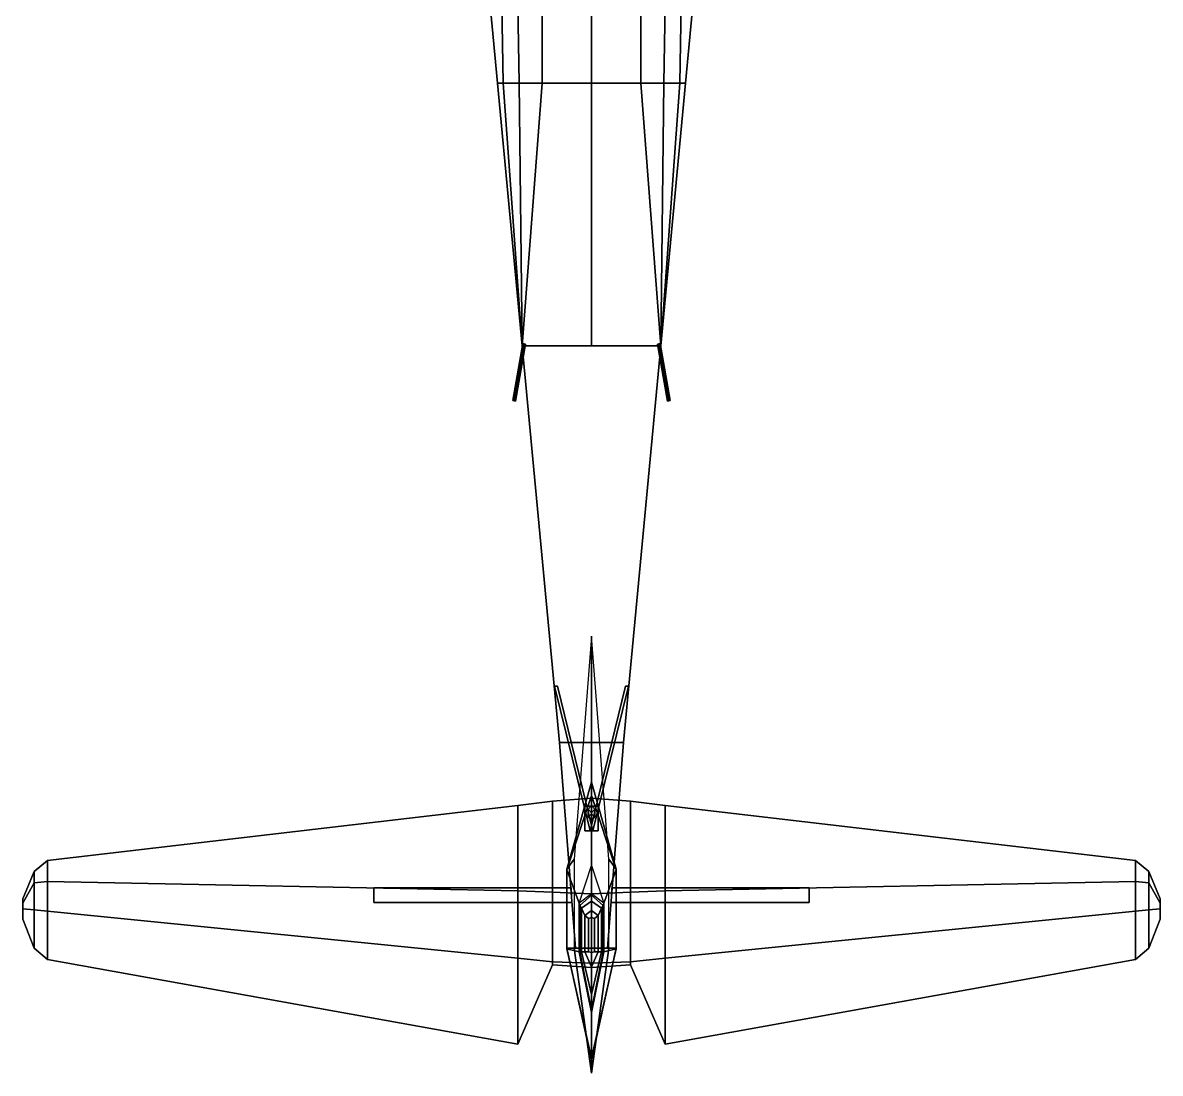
# Model space of a CAD drawing. Header units: millimetres. Extents: x -27.6 to 27.6, y -14.1 to 36.4.
# Drawn here: x -7.86 to 7.86, y -14.08 to 0.44 of the extents above; entities that cross this region are included whole.
import ezdxf

# ---------------------------------------------------------------- set-up
doc = ezdxf.new("R2010")
doc.units = ezdxf.units.MM
for name, color, linetype in [('guns', 1, 'Continuous'), ('hull-open', 7, 'Continuous'), ('wing1', 5, 'Continuous'), ('wing2', 5, 'Continuous')]:
    doc.layers.add(name, color=color, linetype=linetype)

msp = doc.modelspace()

# ---------------------------------------------------------------- linework, layer by layer
for points in [[(-1.27, 2.590000000000003, 4.560000000000031), (-1.580000000000003, 2.590000000000003, 4.550000000000026), (-1.300000000000005, -0.3999999999999773, 3.550000000000026), (-1.220000000000007, -0.3999999999999773, 3.620000000000019)], [(-1.580000000000003, 2.590000000000003, 4.550000000000026), (-1.580000000000003, 2.590000000000003, 0.7300000000000182), (-1.300000000000005, -0.3999999999999773, 0.890000000000029), (-1.300000000000005, -0.3999999999999773, 3.550000000000026)], [(-1.580000000000003, 2.590000000000003, 0.7300000000000182), (1.580000000000002, 2.590000000000003, 0.7300000000000182), (1.300000000000004, -0.3999999999999773, 0.890000000000029), (-1.300000000000005, -0.3999999999999773, 0.890000000000029)], [(-1.050000000000002, 2.590000000000003, 4.590000000000032), (-1.27, 2.590000000000003, 4.560000000000031), (-1.220000000000007, -0.3999999999999773, 3.620000000000019), (-1.000000000000008, -0.3999999999999773, 3.690000000000012)], [(-0.6800000000000042, 2.590000000000003, 4.600000000000023), (-1.050000000000002, 2.590000000000003, 4.590000000000032), (-1.000000000000008, -0.3999999999999773, 3.690000000000012), (-0.6800000000000008, -0.3999999999999773, 3.720000000000013)], [(-4.471168444167284e-15, 2.590000000000003, 4.600000000000023), (-0.6800000000000042, 2.590000000000003, 4.600000000000023), (-0.6800000000000008, -0.3999999999999773, 3.720000000000013), (-8.207573076041141e-15, -0.3999999999999773, 3.760000000000019)], [(-8.207573076041141e-15, -0.3999999999999773, 3.760000000000019), (0.6799999999999995, -0.3999999999999773, 3.720000000000013), (0.6800000000000033, 2.590000000000003, 4.600000000000023), (-4.471168444167284e-15, 2.590000000000003, 4.600000000000023)], [(0.6799999999999995, -0.3999999999999773, 3.720000000000013), (1.000000000000007, -0.3999999999999773, 3.690000000000012), (1.050000000000001, 2.590000000000003, 4.590000000000032), (0.6800000000000033, 2.590000000000003, 4.600000000000023)], [(1.000000000000007, -0.3999999999999773, 3.690000000000012), (1.220000000000006, -0.3999999999999773, 3.620000000000019), (1.27, 2.590000000000003, 4.560000000000031), (1.050000000000001, 2.590000000000003, 4.590000000000032)], [(1.220000000000006, -0.3999999999999773, 3.620000000000019), (1.300000000000004, -0.3999999999999773, 3.550000000000026), (1.580000000000002, 2.590000000000003, 4.550000000000026), (1.27, 2.590000000000003, 4.560000000000031)], [(1.300000000000004, -0.3999999999999773, 3.550000000000026), (1.300000000000004, -0.3999999999999773, 0.890000000000029), (1.580000000000002, 2.590000000000003, 0.7300000000000182), (1.580000000000002, 2.590000000000003, 4.550000000000026)], [(-1.220000000000007, -0.3999999999999773, 3.620000000000019), (-1.300000000000005, -0.3999999999999773, 3.550000000000026), (-0.959999999999996, -4.030000000000001, 3.410000000000025), (-0.9599999999999964, -4.030000000000001, 3.410000000000025)], [(-1.300000000000005, -0.3999999999999773, 3.550000000000026), (-1.300000000000005, -0.3999999999999773, 0.890000000000029), (-0.959999999999996, -4.030000000000001, 1.190000000000026), (-0.959999999999996, -4.030000000000001, 3.410000000000025)], [(-1.300000000000005, -0.3999999999999773, 0.890000000000029), (1.300000000000004, -0.3999999999999773, 0.890000000000029), (0.9599999999999942, -4.030000000000001, 1.190000000000026), (-0.959999999999996, -4.030000000000001, 1.190000000000026)], [(-1.000000000000008, -0.3999999999999773, 3.690000000000012), (-1.220000000000007, -0.3999999999999773, 3.620000000000019), (-0.9599999999999964, -4.030000000000001, 3.410000000000025), (-0.959999999999996, -4.030000000000001, 3.410000000000025)], [(-0.6800000000000008, -0.3999999999999773, 3.720000000000013), (-1.000000000000008, -0.3999999999999773, 3.690000000000012), (-0.959999999999996, -4.030000000000001, 3.410000000000025)], [(6.891460058860988e-15, -0.3999999999999773, 3.760000000000019), (-0.6800000000000008, -0.3999999999999773, 3.720000000000013), (-0.959999999999996, -4.030000000000001, 3.410000000000025), (-8.881784197001252e-16, -4.030000000000001, 3.410000000000025)], [(-8.881784197001252e-16, -4.030000000000001, 3.410000000000025), (0.9599999999999941, -4.030000000000001, 3.410000000000025), (0.6799999999999995, -0.3999999999999773, 3.720000000000013), (6.891460058860988e-15, -0.3999999999999773, 3.760000000000019)], [(0.9599999999999941, -4.030000000000001, 3.410000000000025), (0.9599999999999942, -4.030000000000001, 3.410000000000025), (1.000000000000007, -0.3999999999999773, 3.690000000000012), (0.6799999999999995, -0.3999999999999773, 3.720000000000013)], [(0.9599999999999942, -4.030000000000001, 3.410000000000025), (0.9599999999999942, -4.030000000000001, 1.190000000000026), (1.300000000000004, -0.3999999999999773, 0.890000000000029), (1.300000000000004, -0.3999999999999773, 3.550000000000026)], [(0.9599999999999942, -4.030000000000001, 3.410000000000025), (0.9599999999999942, -4.030000000000001, 3.410000000000025), (1.220000000000006, -0.3999999999999773, 3.620000000000019), (1.000000000000007, -0.3999999999999773, 3.690000000000012)], [(0.9599999999999942, -4.030000000000001, 3.410000000000025), (0.9599999999999942, -4.030000000000001, 3.410000000000025), (1.300000000000004, -0.3999999999999773, 3.550000000000026), (1.220000000000006, -0.3999999999999773, 3.620000000000019)], [(-0.959999999999996, -4.030000000000001, 3.410000000000025), (-0.959999999999996, -4.030000000000001, 1.190000000000026), (-0.4400000000000081, -9.509999999999991, 1.600000000000023), (-0.4400000000000081, -9.509999999999991, 3.110000000000028)], [(-0.959999999999996, -4.030000000000001, 1.190000000000026), (0.9599999999999942, -4.030000000000001, 1.190000000000026), (0.4400000000000061, -9.509999999999991, 1.600000000000023), (-0.4400000000000081, -9.509999999999991, 1.600000000000023)], [(-0.4400000000000081, -9.509999999999991, 3.110000000000028), (0.4400000000000061, -9.509999999999991, 3.110000000000028), (0.9599999999999942, -4.030000000000001, 3.410000000000025), (-0.959999999999996, -4.030000000000001, 3.410000000000025)], [(0.4400000000000061, -9.509999999999991, 3.110000000000028), (0.4400000000000061, -9.509999999999991, 1.600000000000023), (0.9599999999999942, -4.030000000000001, 1.190000000000026), (0.9599999999999942, -4.030000000000001, 3.410000000000025)], [(0, -10.06, 3.230000000000004), (0, -8.039999999999992, 2.060000000000002), (-0.2399999999999949, -11.12, 2.060000000000002), (-0.3400000000000034, -11.25999999999999, 3.230000000000004)], [(0.3400000000000034, -11.25999999999999, 3.230000000000004), (0.2399999999999949, -11.12, 2.060000000000002), (0, -8.039999999999992, 2.060000000000002), (0, -10.06, 3.230000000000004)], [(-0.51, -8.72999999999999, 1.55), (-0.02, -10.72999999999999, 1.01), (0.02, -10.72999999999999, 1.01), (-0.4700000000000001, -8.72999999999999, 1.55)], [(-0.4700000000000001, -8.72999999999999, 1.55), (0.02, -10.72999999999999, 1.01), (-0.02, -10.72999999999999, 1.01), (-0.51, -8.72999999999999, 1.55)], [(0.51, -8.72999999999999, 1.55), (0.02, -10.72999999999999, 1.01), (-0.02, -10.72999999999999, 1.01), (0.4700000000000001, -8.72999999999999, 1.55)], [(0.4700000000000001, -8.72999999999999, 1.55), (-0.02, -10.72999999999999, 1.01), (0.02, -10.72999999999999, 1.01), (0.51, -8.72999999999999, 1.55)], [(-0.4400000000000081, -9.509999999999991, 3.110000000000028), (-0.4400000000000081, -9.509999999999991, 1.600000000000023), (-0.22, -12.34999999999999, 1.870000000000005), (-0.22, -12.34999999999999, 3.010000000000005)], [(-0.4400000000000081, -9.509999999999991, 1.600000000000023), (0.4400000000000061, -9.509999999999991, 1.600000000000023), (0.22, -12.34999999999999, 1.870000000000005), (-0.22, -12.34999999999999, 1.870000000000005)], [(-0.22, -12.34999999999999, 3.010000000000005), (0.22, -12.34999999999999, 3.010000000000005), (0.4400000000000061, -9.509999999999991, 3.110000000000028), (-0.4400000000000081, -9.509999999999991, 3.110000000000028)], [(0.22, -12.34999999999999, 3.010000000000005), (0.22, -12.34999999999999, 1.870000000000005), (0.4400000000000061, -9.509999999999991, 1.600000000000023), (0.4400000000000061, -9.509999999999991, 3.110000000000028)], [(0, -10.23999999999998, 3.420000000000002), (0, -10.06, 3.230000000000004), (-0.3400000000000034, -11.25999999999999, 3.230000000000004), (-0.3400000000000034, -11.26999999999998, 3.420000000000002)], [(0.3400000000000034, -11.26999999999998, 3.420000000000002), (0.3400000000000034, -11.25999999999999, 3.230000000000004), (0, -10.06, 3.230000000000004), (0, -10.23999999999998, 3.420000000000002)], [(0, -11.20999999999998, 7.910000000000002), (0, -10.23999999999998, 3.420000000000002), (-0.3400000000000034, -11.26999999999998, 3.420000000000002), (-0.1700000000000017, -11.72999999999999, 7.910000000000002)], [(0.1700000000000017, -11.72999999999999, 7.910000000000002), (0.3400000000000034, -11.26999999999998, 3.420000000000002), (0, -10.23999999999998, 3.420000000000002), (0, -11.20999999999998, 7.910000000000002)], [(-0.08999999999999986, -10.38999999999999, 1.01), (-0.08999999999999986, -10.72999999999999, 1.01), (0.08999999999999997, -10.72999999999999, 1.01), (0.08999999999999997, -10.38999999999999, 1.01)], [(0.08999999999999997, -10.38999999999999, 1.01), (0.08999999999999997, -10.72999999999999, 1.01), (-0.08999999999999986, -10.72999999999999, 1.01), (-0.08999999999999986, -10.38999999999999, 1.01)], [(2.755364296100349e-18, -10.495, 1.01), (-0.045, -10.53999999999999, 1.01), (-0.045, -10.42999999999998, 1.69), (2.755364296100349e-18, -10.38, 1.69)], [(-0.045, -10.53999999999999, 1.01), (-8.266092888301046e-18, -10.58499999999998, 1.01), (-8.266092888301046e-18, -10.47999999999999, 1.71), (-0.045, -10.42999999999998, 1.69)], [(0.045, -10.53999999999999, 1.01), (2.755364296100349e-18, -10.495, 1.01), (2.755364296100349e-18, -10.38, 1.69), (0.045, -10.42999999999998, 1.69)], [(-8.266092888301046e-18, -10.58499999999998, 1.01), (0.045, -10.53999999999999, 1.01), (0.045, -10.42999999999998, 1.69), (-8.266092888301046e-18, -10.47999999999999, 1.71)], [(-0.2399999999999949, -11.12, 2.060000000000002), (-0.2399999999999949, -12.34999999999999, 2.060000000000002), (-0.3400000000000034, -12.34999999999999, 3.230000000000004), (-0.3400000000000034, -11.25999999999999, 3.230000000000004)], [(0.3400000000000034, -12.34999999999999, 3.230000000000004), (0.2399999999999949, -12.34999999999999, 2.060000000000002), (0.2399999999999949, -11.12, 2.060000000000002), (0.3400000000000034, -11.25999999999999, 3.230000000000004)], [(-0.3400000000000034, -11.25999999999999, 3.230000000000004), (-0.3400000000000034, -12.34999999999999, 3.230000000000004), (-0.3400000000000034, -12.35999999999999, 3.420000000000002), (-0.3400000000000034, -11.26999999999998, 3.420000000000002)], [(-0.3400000000000034, -11.26999999999998, 3.420000000000002), (-0.3400000000000034, -12.35999999999999, 3.420000000000002), (-0.1700000000000017, -12.39999999999998, 7.910000000000002), (-0.1700000000000017, -11.72999999999999, 7.910000000000002)], [(0.1700000000000017, -12.39999999999998, 7.910000000000002), (0.3400000000000034, -12.35999999999999, 3.420000000000002), (0.3400000000000034, -11.26999999999998, 3.420000000000002), (0.1700000000000017, -11.72999999999999, 7.910000000000002)], [(0.3400000000000034, -12.35999999999999, 3.420000000000002), (0.3400000000000034, -12.34999999999999, 3.230000000000004), (0.3400000000000034, -11.25999999999999, 3.230000000000004), (0.3400000000000034, -11.26999999999998, 3.420000000000002)], [(0, -11.62, 8.080000000000002), (0, -11.59999999999999, 7.910000000000002), (-0.1700000000000017, -11.72999999999999, 7.910000000000002), (-0.1599999999999966, -11.75999999999999, 8.080000000000002)], [(0, -11.69999999999999, 8.260000000000002), (0, -11.62, 8.080000000000002), (-0.1599999999999966, -11.75999999999999, 8.080000000000002), (-0.1400000000000006, -11.79999999999998, 8.260000000000002)], [(0.1599999999999966, -11.75999999999999, 8.080000000000002), (0.1700000000000017, -11.72999999999999, 7.910000000000002), (0, -11.59999999999999, 7.910000000000002), (0, -11.62, 8.080000000000002)], [(0.1400000000000006, -11.79999999999998, 8.260000000000002), (0.1599999999999966, -11.75999999999999, 8.080000000000002), (0, -11.62, 8.080000000000002), (0, -11.69999999999999, 8.260000000000002)], [(-0.1700000000000017, -11.72999999999999, 7.910000000000002), (-0.1700000000000017, -12.39999999999998, 7.910000000000002), (-0.1599999999999966, -12.39999999999998, 8.080000000000002), (-0.1599999999999966, -11.75999999999999, 8.080000000000002)], [(-0.1599999999999966, -11.75999999999999, 8.080000000000002), (-0.1599999999999966, -12.39999999999998, 8.080000000000002), (-0.1400000000000006, -12.39999999999998, 8.260000000000002), (-0.1400000000000006, -11.79999999999998, 8.260000000000002)], [(0, -11.82999999999998, 8.370000000000003), (0, -11.69999999999999, 8.260000000000002), (-0.1400000000000006, -11.79999999999998, 8.260000000000002), (-0.09000000000000341, -11.89999999999998, 8.370000000000003)], [(0.09000000000000341, -11.89999999999998, 8.370000000000003), (0.1400000000000006, -11.79999999999998, 8.260000000000002), (0, -11.69999999999999, 8.260000000000002), (0, -11.82999999999998, 8.370000000000003)], [(0.1400000000000006, -12.39999999999998, 8.260000000000002), (0.1599999999999966, -12.39999999999998, 8.080000000000002), (0.1599999999999966, -11.75999999999999, 8.080000000000002), (0.1400000000000006, -11.79999999999998, 8.260000000000002)], [(0.1599999999999966, -12.39999999999998, 8.080000000000002), (0.1700000000000017, -12.39999999999998, 7.910000000000002), (0.1700000000000017, -11.72999999999999, 7.910000000000002), (0.1599999999999966, -11.75999999999999, 8.080000000000002)], [(-0.1400000000000006, -11.79999999999998, 8.260000000000002), (-0.1400000000000006, -12.39999999999998, 8.260000000000002), (-0.09000000000000341, -12.39999999999998, 8.370000000000003), (-0.09000000000000341, -11.89999999999998, 8.370000000000003)], [(0, -11.92999999999995, 8.410000000000002), (0, -11.82999999999998, 8.370000000000003), (-0.09000000000000341, -11.89999999999998, 8.370000000000003), (-0.04000000000000625, -11.93999999999997, 8.410000000000002)], [(-0.09000000000000341, -11.89999999999998, 8.370000000000003), (-0.09000000000000341, -12.39999999999998, 8.370000000000003), (-0.04000000000000625, -12.39999999999998, 8.410000000000002), (-0.04000000000000625, -11.93999999999997, 8.410000000000002)], [(-0.04000000000000625, -11.93999999999997, 8.410000000000002), (-0.04000000000000625, -12.39999999999998, 8.410000000000002), (0, -12.40999999999994, 8.410000000000002), (0, -11.92999999999995, 8.410000000000002)], [(0.04000000000000625, -11.93999999999997, 8.410000000000002), (0.09000000000000341, -11.89999999999998, 8.370000000000003), (0, -11.82999999999998, 8.370000000000003), (0, -11.92999999999995, 8.410000000000002)], [(0, -11.92999999999995, 8.410000000000002), (0, -12.40999999999994, 8.410000000000002), (0.04000000000000625, -12.39999999999998, 8.410000000000002), (0.04000000000000625, -11.93999999999997, 8.410000000000002)], [(0.04000000000000625, -12.39999999999998, 8.410000000000002), (0.09000000000000341, -12.39999999999998, 8.370000000000003), (0.09000000000000341, -11.89999999999998, 8.370000000000003), (0.04000000000000625, -11.93999999999997, 8.410000000000002)], [(0.09000000000000341, -12.39999999999998, 8.370000000000003), (0.1400000000000006, -12.39999999999998, 8.260000000000002), (0.1400000000000006, -11.79999999999998, 8.260000000000002), (0.09000000000000341, -11.89999999999998, 8.370000000000003)], [(-0.3400000000000034, -12.35999999999999, 3.420000000000002), (-0.3400000000000034, -12.34999999999999, 3.230000000000004), (0, -13.89999999999998, 3.230000000000004), (0, -13.87, 3.420000000000002)], [(-0.3400000000000034, -12.34999999999999, 3.230000000000004), (-0.2399999999999949, -12.34999999999999, 2.060000000000002), (0, -14.07999999999998, 2.060000000000002), (0, -13.89999999999998, 3.230000000000004)], [(-0.1700000000000017, -12.39999999999998, 7.910000000000002), (-0.3400000000000034, -12.35999999999999, 3.420000000000002), (0, -13.87, 3.420000000000002), (0, -13.23999999999998, 7.910000000000002)], [(-0.2399999999999949, -12.34999999999999, 2.060000000000002), (-0.07000000000000739, -12.34999999999999, 1.900000000000002), (0, -12.34999999999999, 1.900000000000002), (0, -14.07999999999998, 2.060000000000002)], [(-0.22, -12.34999999999999, 1.870000000000005), (0.22, -12.34999999999999, 1.870000000000005), (0.22, -12.34999999999999, 3.010000000000005), (-0.2200000000000071, -12.34999999999999, 3.010000000000005)], [(-0.1599999999999966, -12.39999999999998, 8.080000000000002), (-0.1700000000000017, -12.39999999999998, 7.910000000000002), (0, -13.23999999999998, 7.910000000000002), (0, -13.20999999999998, 8.080000000000002)], [(-0.1400000000000006, -12.39999999999998, 8.260000000000002), (-0.1599999999999966, -12.39999999999998, 8.080000000000002), (0, -13.20999999999998, 8.080000000000002), (0, -12.98999999999998, 8.260000000000002)], [(-0.09000000000000341, -12.39999999999998, 8.370000000000003), (-0.1400000000000006, -12.39999999999998, 8.260000000000002), (0, -12.98999999999998, 8.260000000000002), (0, -12.60999999999999, 8.370000000000003)], [(-0.04000000000000625, -12.39999999999998, 8.410000000000002), (-0.09000000000000341, -12.39999999999998, 8.370000000000003), (0, -12.60999999999999, 8.370000000000003), (0, -12.40999999999994, 8.410000000000002)], [(0, -14.07999999999998, 2.060000000000002), (0, -12.34999999999999, 1.900000000000002), (0.06999999999999318, -12.34999999999999, 1.900000000000002), (0.2399999999999949, -12.34999999999999, 2.060000000000002)], [(0, -13.89999999999998, 3.230000000000004), (0, -14.07999999999998, 2.060000000000002), (0.2399999999999949, -12.34999999999999, 2.060000000000002), (0.3400000000000034, -12.34999999999999, 3.230000000000004)], [(0, -13.87, 3.420000000000002), (0, -13.89999999999998, 3.230000000000004), (0.3400000000000034, -12.34999999999999, 3.230000000000004), (0.3400000000000034, -12.35999999999999, 3.420000000000002)], [(0, -13.23999999999998, 7.910000000000002), (0, -13.87, 3.420000000000002), (0.3400000000000034, -12.35999999999999, 3.420000000000002), (0.1700000000000017, -12.39999999999998, 7.910000000000002)], [(0, -12.40999999999994, 8.410000000000002), (0, -12.60999999999999, 8.370000000000003), (0.09000000000000341, -12.39999999999998, 8.370000000000003), (0.04000000000000625, -12.39999999999998, 8.410000000000002)], [(0, -12.60999999999999, 8.370000000000003), (0, -12.98999999999998, 8.260000000000002), (0.1400000000000006, -12.39999999999998, 8.260000000000002), (0.09000000000000341, -12.39999999999998, 8.370000000000003)], [(0, -12.98999999999998, 8.260000000000002), (0, -13.20999999999998, 8.080000000000002), (0.1599999999999966, -12.39999999999998, 8.080000000000002), (0.1400000000000006, -12.39999999999998, 8.260000000000002)], [(0, -13.20999999999998, 8.080000000000002), (0, -13.23999999999998, 7.910000000000002), (0.1700000000000017, -12.39999999999998, 7.910000000000002), (0.1599999999999966, -12.39999999999998, 8.080000000000002)]]:
    msp.add_3dface(points)
at = {"layer": 'guns'}
for points in [[(-0.9496961550602416, -3.996527036446622, 2.59), (-0.9299999999999964, -3.999999999999972, 2.57), (-1.068918542133542, -4.787846202409753, 2.57), (-1.088614697193787, -4.784373238856404, 2.59)], [(-0.9299999999999964, -3.999999999999972, 2.609999999999999), (-0.9496961550602416, -3.996527036446622, 2.59), (-1.088614697193787, -4.784373238856404, 2.59), (-1.068918542133542, -4.787846202409753, 2.609999999999999)], [(-0.9299999999999964, -3.999999999999972, 2.57), (-0.9103038449397511, -4.003472963553293, 2.59), (-1.049222387073297, -4.791319165963074, 2.59), (-1.068918542133542, -4.787846202409753, 2.57)], [(-0.9103038449397511, -4.003472963553293, 2.59), (-0.9299999999999964, -3.999999999999972, 2.609999999999999), (-1.068918542133542, -4.787846202409753, 2.609999999999999), (-1.049222387073297, -4.791319165963074, 2.59)], [(0.9103038449397512, -4.003472963553321, 2.59), (0.9299999999999965, -3.999999999999972, 2.57), (1.068918542133542, -4.787846202409753, 2.57), (1.049222387073297, -4.791319165963102, 2.59)], [(0.9299999999999965, -3.999999999999972, 2.609999999999999), (0.9103038449397512, -4.003472963553321, 2.59), (1.049222387073297, -4.791319165963102, 2.59), (1.068918542133542, -4.787846202409753, 2.609999999999999)], [(0.9299999999999965, -3.999999999999972, 2.57), (0.9496961550602417, -3.996527036446622, 2.59), (1.088614697193787, -4.784373238856404, 2.59), (1.068918542133542, -4.787846202409753, 2.57)], [(0.9496961550602417, -3.996527036446622, 2.59), (0.9299999999999965, -3.999999999999972, 2.609999999999999), (1.068918542133542, -4.787846202409753, 2.609999999999999), (1.088614697193787, -4.784373238856404, 2.59)], [(-1.068918542133542, -4.787846202409753, 2.609999999999999), (-1.088614697193787, -4.784373238856404, 2.59), (-1.068918542133542, -4.787846202409753, 2.57), (-1.049222387073297, -4.791319165963074, 2.59)], [(1.068918542133542, -4.787846202409753, 2.609999999999999), (1.049222387073297, -4.791319165963102, 2.59), (1.068918542133542, -4.787846202409753, 2.57), (1.088614697193787, -4.784373238856404, 2.59)]]:
    msp.add_3dface(points, dxfattribs=at)
at = {"layer": 'hull-open'}
for points in [[(-1.580000000000003, 2.590000000000002, 4.550000000000024), (-1.580000000000003, 2.590000000000002, 0.7300000000000164), (-1.300000000000005, -0.3999999999999773, 0.8900000000000272), (-1.300000000000005, -0.3999999999999773, 3.550000000000024)], [(-1.580000000000003, 2.590000000000002, 0.7300000000000164), (1.580000000000002, 2.590000000000002, 0.7300000000000164), (1.300000000000004, -0.3999999999999773, 0.8900000000000272), (-1.300000000000005, -0.3999999999999773, 0.8900000000000272)], [(-1.27, 2.590000000000002, 4.560000000000029), (-1.580000000000003, 2.590000000000002, 4.550000000000024), (-1.300000000000005, -0.3999999999999773, 3.550000000000024), (-1.220000000000007, -0.3999999999999773, 3.620000000000017)], [(-1.050000000000002, 2.590000000000002, 4.59000000000003), (-1.27, 2.590000000000002, 4.560000000000029), (-1.220000000000007, -0.3999999999999773, 3.620000000000017), (-1.000000000000008, -0.3999999999999773, 3.69000000000001)], [(-0.6800000000000042, 2.590000000000002, 4.600000000000021), (-1.050000000000002, 2.590000000000002, 4.59000000000003), (-1.000000000000008, -0.3999999999999773, 3.69000000000001), (-0.6800000000000008, -0.3999999999999773, 3.720000000000011)], [(-4.471168444167284e-15, 2.590000000000002, 4.600000000000021), (-0.6800000000000042, 2.590000000000002, 4.600000000000021), (-0.6800000000000008, -0.3999999999999773, 3.720000000000011), (-8.207573076041141e-15, -0.3999999999999773, 3.760000000000018)], [(-8.207573076041141e-15, -0.3999999999999773, 3.760000000000018), (0.6799999999999995, -0.3999999999999773, 3.720000000000011), (0.6800000000000033, 2.590000000000002, 4.600000000000021), (-4.471168444167284e-15, 2.590000000000002, 4.600000000000021)], [(0.6799999999999995, -0.3999999999999773, 3.720000000000011), (1.000000000000007, -0.3999999999999773, 3.69000000000001), (1.050000000000001, 2.590000000000002, 4.59000000000003), (0.6800000000000033, 2.590000000000002, 4.600000000000021)], [(1.000000000000007, -0.3999999999999773, 3.69000000000001), (1.220000000000006, -0.3999999999999773, 3.620000000000017), (1.27, 2.590000000000002, 4.560000000000029), (1.050000000000001, 2.590000000000002, 4.59000000000003)], [(1.220000000000006, -0.3999999999999773, 3.620000000000017), (1.300000000000004, -0.3999999999999773, 3.550000000000024), (1.580000000000002, 2.590000000000002, 4.550000000000024), (1.27, 2.590000000000002, 4.560000000000029)], [(1.300000000000004, -0.3999999999999773, 3.550000000000024), (1.300000000000004, -0.3999999999999773, 0.8900000000000272), (1.580000000000002, 2.590000000000002, 0.7300000000000164), (1.580000000000002, 2.590000000000002, 4.550000000000024)], [(-1.300000000000005, -0.3999999999999773, 3.550000000000024), (-1.300000000000005, -0.3999999999999773, 0.8900000000000272), (-0.959999999999996, -4.030000000000003, 1.190000000000024), (-0.959999999999996, -4.030000000000003, 3.410000000000023)], [(-1.300000000000005, -0.3999999999999773, 0.8900000000000272), (1.300000000000004, -0.3999999999999773, 0.8900000000000272), (0.9599999999999942, -4.030000000000003, 1.190000000000024), (-0.959999999999996, -4.030000000000003, 1.190000000000024)], [(-1.220000000000007, -0.3999999999999773, 3.620000000000017), (-1.300000000000005, -0.3999999999999773, 3.550000000000024), (-0.959999999999996, -4.030000000000003, 3.410000000000023), (-0.9599999999999964, -4.030000000000003, 3.410000000000023)], [(-1.000000000000008, -0.3999999999999773, 3.69000000000001), (-1.220000000000007, -0.3999999999999773, 3.620000000000017), (-0.9599999999999964, -4.030000000000003, 3.410000000000023), (-0.959999999999996, -4.030000000000003, 3.410000000000023)], [(-0.6800000000000008, -0.3999999999999773, 3.720000000000011), (-1.000000000000008, -0.3999999999999773, 3.69000000000001), (-0.959999999999996, -4.030000000000003, 3.410000000000023)], [(6.891460058860988e-15, -0.3999999999999773, 3.760000000000018), (-0.6800000000000008, -0.3999999999999773, 3.720000000000011), (-0.959999999999996, -4.030000000000003, 3.410000000000023), (-8.881784197001252e-16, -4.030000000000003, 3.410000000000023)], [(-8.881784197001252e-16, -4.030000000000003, 3.410000000000023), (0.9599999999999941, -4.030000000000003, 3.410000000000023), (0.6799999999999995, -0.3999999999999773, 3.720000000000011), (6.891460058860988e-15, -0.3999999999999773, 3.760000000000018)], [(0.9599999999999941, -4.030000000000003, 3.410000000000023), (0.9599999999999942, -4.030000000000003, 3.410000000000023), (1.000000000000007, -0.3999999999999773, 3.69000000000001), (0.6799999999999995, -0.3999999999999773, 3.720000000000011)], [(0.9599999999999942, -4.030000000000003, 3.410000000000023), (0.9599999999999942, -4.030000000000003, 1.190000000000024), (1.300000000000004, -0.3999999999999773, 0.8900000000000272), (1.300000000000004, -0.3999999999999773, 3.550000000000024)], [(0.9599999999999942, -4.030000000000003, 3.410000000000023), (0.9599999999999942, -4.030000000000003, 3.410000000000023), (1.300000000000004, -0.3999999999999773, 3.550000000000024), (1.220000000000006, -0.3999999999999773, 3.620000000000017)], [(0.9599999999999942, -4.030000000000003, 3.410000000000023), (0.9599999999999942, -4.030000000000003, 3.410000000000023), (1.220000000000006, -0.3999999999999773, 3.620000000000017), (1.000000000000007, -0.3999999999999773, 3.69000000000001)], [(-0.4400000000000081, -9.509999999999991, 3.110000000000026), (0.4400000000000061, -9.509999999999991, 3.110000000000026), (0.9599999999999942, -4.030000000000003, 3.410000000000023), (-0.959999999999996, -4.030000000000003, 3.410000000000023)], [(-0.959999999999996, -4.030000000000003, 1.190000000000024), (0.9599999999999942, -4.030000000000003, 1.190000000000024), (0.4400000000000061, -9.509999999999991, 1.600000000000021), (-0.4400000000000081, -9.509999999999991, 1.600000000000021)], [(-0.959999999999996, -4.030000000000003, 3.410000000000023), (-0.959999999999996, -4.030000000000003, 1.190000000000024), (-0.4400000000000081, -9.509999999999991, 1.600000000000021), (-0.4400000000000081, -9.509999999999991, 3.110000000000026)], [(0.4400000000000061, -9.509999999999991, 3.110000000000026), (0.4400000000000061, -9.509999999999991, 1.600000000000021), (0.9599999999999942, -4.030000000000003, 1.190000000000024), (0.9599999999999942, -4.030000000000003, 3.410000000000023)], [(0, -10.06, 3.230000000000002), (0, -8.039999999999992, 2.06), (-0.2399999999999949, -11.12, 2.06), (-0.3400000000000034, -11.25999999999999, 3.230000000000002)], [(0.3400000000000034, -11.25999999999999, 3.230000000000002), (0.2399999999999949, -11.12, 2.06), (0, -8.039999999999992, 2.06), (0, -10.06, 3.230000000000002)], [(-0.4700000000000001, -8.72999999999999, 1.549999999999999), (0.02, -10.72999999999999, 1.009999999999998), (-0.02, -10.72999999999999, 1.009999999999998), (-0.51, -8.72999999999999, 1.549999999999999)], [(-0.51, -8.72999999999999, 1.549999999999999), (-0.02, -10.72999999999999, 1.009999999999998), (0.02, -10.72999999999999, 1.009999999999998), (-0.4700000000000001, -8.72999999999999, 1.549999999999999)], [(0.4700000000000001, -8.72999999999999, 1.549999999999999), (-0.02, -10.72999999999999, 1.009999999999998), (0.02, -10.72999999999999, 1.009999999999998), (0.51, -8.72999999999999, 1.549999999999999)], [(0.51, -8.72999999999999, 1.549999999999999), (0.02, -10.72999999999999, 1.009999999999998), (-0.02, -10.72999999999999, 1.009999999999998), (0.4700000000000001, -8.72999999999999, 1.549999999999999)], [(-0.4400000000000081, -9.509999999999991, 1.600000000000021), (0.4400000000000061, -9.509999999999991, 1.600000000000021), (0.22, -12.34999999999999, 1.870000000000003), (-0.22, -12.34999999999999, 1.870000000000003)], [(-0.4400000000000081, -9.509999999999991, 3.110000000000026), (-0.4400000000000081, -9.509999999999991, 1.600000000000021), (-0.22, -12.34999999999999, 1.870000000000003), (-0.22, -12.34999999999999, 3.010000000000003)], [(-0.22, -12.34999999999999, 3.010000000000003), (0.22, -12.34999999999999, 3.010000000000003), (0.4400000000000061, -9.509999999999991, 3.110000000000026), (-0.4400000000000081, -9.509999999999991, 3.110000000000026)], [(0.22, -12.34999999999999, 3.010000000000003), (0.22, -12.34999999999999, 1.870000000000003), (0.4400000000000061, -9.509999999999991, 1.600000000000021), (0.4400000000000061, -9.509999999999991, 3.110000000000026)], [(0, -10.23999999999998, 3.42), (0, -10.06, 3.230000000000002), (-0.3400000000000034, -11.25999999999999, 3.230000000000002), (-0.3400000000000034, -11.26999999999998, 3.42)], [(0.3400000000000034, -11.26999999999998, 3.42), (0.3400000000000034, -11.25999999999999, 3.230000000000002), (0, -10.06, 3.230000000000002), (0, -10.23999999999998, 3.42)], [(0, -11.20999999999998, 7.91), (0, -10.23999999999998, 3.42), (-0.3400000000000034, -11.26999999999998, 3.42), (-0.1700000000000017, -11.72999999999999, 7.91)], [(0.1700000000000017, -11.72999999999999, 7.91), (0.3400000000000034, -11.26999999999998, 3.42), (0, -10.23999999999998, 3.42), (0, -11.20999999999998, 7.91)], [(0.08999999999999997, -10.38999999999999, 1.009999999999998), (0.08999999999999997, -10.72999999999999, 1.009999999999998), (-0.08999999999999986, -10.72999999999999, 1.009999999999998), (-0.08999999999999986, -10.38999999999999, 1.009999999999998)], [(-0.08999999999999986, -10.38999999999999, 1.009999999999998), (-0.08999999999999986, -10.72999999999999, 1.009999999999998), (0.08999999999999997, -10.72999999999999, 1.009999999999998), (0.08999999999999997, -10.38999999999999, 1.009999999999998)], [(2.755364296100349e-18, -10.495, 1.009999999999998), (-0.045, -10.53999999999999, 1.009999999999998), (-0.045, -10.42999999999998, 1.689999999999998), (2.755364296100349e-18, -10.38, 1.689999999999998)], [(-0.045, -10.53999999999999, 1.009999999999998), (-8.266092888301046e-18, -10.58499999999998, 1.009999999999998), (-8.266092888301046e-18, -10.47999999999999, 1.709999999999999), (-0.045, -10.42999999999998, 1.689999999999998)], [(0.045, -10.53999999999999, 1.009999999999998), (2.755364296100349e-18, -10.495, 1.009999999999998), (2.755364296100349e-18, -10.38, 1.689999999999998), (0.045, -10.42999999999998, 1.689999999999998)], [(-8.266092888301046e-18, -10.58499999999998, 1.009999999999998), (0.045, -10.53999999999999, 1.009999999999998), (0.045, -10.42999999999998, 1.689999999999998), (-8.266092888301046e-18, -10.47999999999999, 1.709999999999999)], [(-0.2399999999999949, -11.12, 2.06), (-0.2399999999999949, -12.34999999999999, 2.06), (-0.3400000000000034, -12.34999999999999, 3.230000000000002), (-0.3400000000000034, -11.25999999999999, 3.230000000000002)], [(0.3400000000000034, -12.34999999999999, 3.230000000000002), (0.2399999999999949, -12.34999999999999, 2.06), (0.2399999999999949, -11.12, 2.06), (0.3400000000000034, -11.25999999999999, 3.230000000000002)], [(-0.3400000000000034, -11.25999999999999, 3.230000000000002), (-0.3400000000000034, -12.34999999999999, 3.230000000000002), (-0.3400000000000034, -12.35999999999999, 3.42), (-0.3400000000000034, -11.26999999999998, 3.42)], [(-0.3400000000000034, -11.26999999999998, 3.42), (-0.3400000000000034, -12.35999999999999, 3.42), (-0.1700000000000017, -12.39999999999998, 7.91), (-0.1700000000000017, -11.72999999999999, 7.91)], [(0.1700000000000017, -12.39999999999998, 7.91), (0.3400000000000034, -12.35999999999999, 3.42), (0.3400000000000034, -11.26999999999998, 3.42), (0.1700000000000017, -11.72999999999999, 7.91)], [(0.3400000000000034, -12.35999999999999, 3.42), (0.3400000000000034, -12.34999999999999, 3.230000000000002), (0.3400000000000034, -11.25999999999999, 3.230000000000002), (0.3400000000000034, -11.26999999999998, 3.42)], [(0, -11.62, 8.08), (0, -11.59999999999999, 7.91), (-0.1700000000000017, -11.72999999999999, 7.91), (-0.1599999999999966, -11.75999999999999, 8.08)], [(0, -11.69999999999999, 8.26), (0, -11.62, 8.08), (-0.1599999999999966, -11.75999999999999, 8.08), (-0.1400000000000006, -11.79999999999998, 8.26)], [(0.1599999999999966, -11.75999999999999, 8.08), (0.1700000000000017, -11.72999999999999, 7.91), (0, -11.59999999999999, 7.91), (0, -11.62, 8.08)], [(0.1400000000000006, -11.79999999999998, 8.26), (0.1599999999999966, -11.75999999999999, 8.08), (0, -11.62, 8.08), (0, -11.69999999999999, 8.26)], [(-0.1700000000000017, -11.72999999999999, 7.91), (-0.1700000000000017, -12.39999999999998, 7.91), (-0.1599999999999966, -12.39999999999998, 8.08), (-0.1599999999999966, -11.75999999999999, 8.08)], [(-0.1599999999999966, -11.75999999999999, 8.08), (-0.1599999999999966, -12.39999999999998, 8.08), (-0.1400000000000006, -12.39999999999998, 8.26), (-0.1400000000000006, -11.79999999999998, 8.26)], [(0, -11.82999999999998, 8.370000000000001), (0, -11.69999999999999, 8.26), (-0.1400000000000006, -11.79999999999998, 8.26), (-0.09000000000000341, -11.89999999999998, 8.370000000000001)], [(0.09000000000000341, -11.89999999999998, 8.370000000000001), (0.1400000000000006, -11.79999999999998, 8.26), (0, -11.69999999999999, 8.26), (0, -11.82999999999998, 8.370000000000001)], [(0.1400000000000006, -12.39999999999998, 8.26), (0.1599999999999966, -12.39999999999998, 8.08), (0.1599999999999966, -11.75999999999999, 8.08), (0.1400000000000006, -11.79999999999998, 8.26)], [(0.1599999999999966, -12.39999999999998, 8.08), (0.1700000000000017, -12.39999999999998, 7.91), (0.1700000000000017, -11.72999999999999, 7.91), (0.1599999999999966, -11.75999999999999, 8.08)], [(-0.1400000000000006, -11.79999999999998, 8.26), (-0.1400000000000006, -12.39999999999998, 8.26), (-0.09000000000000341, -12.39999999999998, 8.370000000000001), (-0.09000000000000341, -11.89999999999998, 8.370000000000001)], [(0, -11.92999999999995, 8.41), (0, -11.82999999999998, 8.370000000000001), (-0.09000000000000341, -11.89999999999998, 8.370000000000001), (-0.04000000000000625, -11.93999999999997, 8.41)], [(-0.09000000000000341, -11.89999999999998, 8.370000000000001), (-0.09000000000000341, -12.39999999999998, 8.370000000000001), (-0.04000000000000625, -12.39999999999998, 8.41), (-0.04000000000000625, -11.93999999999997, 8.41)], [(-0.04000000000000625, -11.93999999999997, 8.41), (-0.04000000000000625, -12.39999999999998, 8.41), (0, -12.40999999999994, 8.41), (0, -11.92999999999995, 8.41)], [(0.04000000000000625, -11.93999999999997, 8.41), (0.09000000000000341, -11.89999999999998, 8.370000000000001), (0, -11.82999999999998, 8.370000000000001), (0, -11.92999999999995, 8.41)], [(0, -11.92999999999995, 8.41), (0, -12.40999999999994, 8.41), (0.04000000000000625, -12.39999999999998, 8.41), (0.04000000000000625, -11.93999999999997, 8.41)], [(0.04000000000000625, -12.39999999999998, 8.41), (0.09000000000000341, -12.39999999999998, 8.370000000000001), (0.09000000000000341, -11.89999999999998, 8.370000000000001), (0.04000000000000625, -11.93999999999997, 8.41)], [(0.09000000000000341, -12.39999999999998, 8.370000000000001), (0.1400000000000006, -12.39999999999998, 8.26), (0.1400000000000006, -11.79999999999998, 8.26), (0.09000000000000341, -11.89999999999998, 8.370000000000001)], [(-0.3400000000000034, -12.34999999999999, 3.230000000000002), (-0.2399999999999949, -12.34999999999999, 2.06), (0, -14.07999999999998, 2.06), (0, -13.89999999999998, 3.230000000000002)], [(-0.3400000000000034, -12.35999999999999, 3.42), (-0.3400000000000034, -12.34999999999999, 3.230000000000002), (0, -13.89999999999998, 3.230000000000002), (0, -13.87, 3.42)], [(-0.1700000000000017, -12.39999999999998, 7.91), (-0.3400000000000034, -12.35999999999999, 3.42), (0, -13.87, 3.42), (0, -13.23999999999998, 7.91)], [(-0.2399999999999949, -12.34999999999999, 2.06), (-0.07000000000000739, -12.34999999999999, 1.9), (0, -12.34999999999999, 1.9), (0, -14.07999999999998, 2.06)], [(-0.22, -12.34999999999999, 1.870000000000003), (0.22, -12.34999999999999, 1.870000000000003), (0.22, -12.34999999999999, 3.010000000000003), (-0.2200000000000071, -12.34999999999999, 3.010000000000003)], [(-0.1599999999999966, -12.39999999999998, 8.08), (-0.1700000000000017, -12.39999999999998, 7.91), (0, -13.23999999999998, 7.91), (0, -13.20999999999998, 8.08)], [(-0.1400000000000006, -12.39999999999998, 8.26), (-0.1599999999999966, -12.39999999999998, 8.08), (0, -13.20999999999998, 8.08), (0, -12.98999999999998, 8.26)], [(-0.09000000000000341, -12.39999999999998, 8.370000000000001), (-0.1400000000000006, -12.39999999999998, 8.26), (0, -12.98999999999998, 8.26), (0, -12.60999999999999, 8.370000000000001)], [(-0.04000000000000625, -12.39999999999998, 8.41), (-0.09000000000000341, -12.39999999999998, 8.370000000000001), (0, -12.60999999999999, 8.370000000000001), (0, -12.40999999999994, 8.41)], [(0, -13.89999999999998, 3.230000000000002), (0, -14.07999999999998, 2.06), (0.2399999999999949, -12.34999999999999, 2.06), (0.3400000000000034, -12.34999999999999, 3.230000000000002)], [(0, -14.07999999999998, 2.06), (0, -12.34999999999999, 1.9), (0.06999999999999318, -12.34999999999999, 1.9), (0.2399999999999949, -12.34999999999999, 2.06)], [(0, -13.87, 3.42), (0, -13.89999999999998, 3.230000000000002), (0.3400000000000034, -12.34999999999999, 3.230000000000002), (0.3400000000000034, -12.35999999999999, 3.42)], [(0, -13.23999999999998, 7.91), (0, -13.87, 3.42), (0.3400000000000034, -12.35999999999999, 3.42), (0.1700000000000017, -12.39999999999998, 7.91)], [(0, -13.20999999999998, 8.08), (0, -13.23999999999998, 7.91), (0.1700000000000017, -12.39999999999998, 7.91), (0.1599999999999966, -12.39999999999998, 8.08)], [(0, -12.98999999999998, 8.26), (0, -13.20999999999998, 8.08), (0.1599999999999966, -12.39999999999998, 8.08), (0.1400000000000006, -12.39999999999998, 8.26)], [(0, -12.60999999999999, 8.370000000000001), (0, -12.98999999999998, 8.26), (0.1400000000000006, -12.39999999999998, 8.26), (0.09000000000000341, -12.39999999999998, 8.370000000000001)], [(0, -12.40999999999994, 8.41), (0, -12.60999999999999, 8.370000000000001), (0.09000000000000341, -12.39999999999998, 8.370000000000001), (0.04000000000000625, -12.39999999999998, 8.41)]]:
    msp.add_3dface(points, dxfattribs=at)
at = {"layer": 'wing1'}
for points in [[(0.5400000000000311, -11.58000000000001, 3.040000000000013), (2.486899575160351e-14, -11.59999999999999, 3.010000000000012), (2.486899575160351e-14, -10.28, 3.350000000000016), (0.5400000000000311, -10.32000000000002, 3.350000000000016)], [(0.5400000000000311, -10.32000000000002, 3.350000000000016), (2.486899575160351e-14, -10.28, 3.350000000000016), (2.486899575160351e-14, -11.59999999999999, 3.660000000000018), (0.5400000000000311, -11.58000000000001, 3.610000000000021)], [(1.020000000000035, -11.56, 3.040000000000013), (0.5400000000000311, -11.58000000000001, 3.040000000000013), (0.5400000000000311, -10.32000000000002, 3.350000000000016), (1.020000000000035, -10.38, 3.350000000000016)], [(1.020000000000035, -10.38, 3.350000000000016), (0.5400000000000311, -10.32000000000002, 3.350000000000016), (0.5400000000000311, -11.58000000000001, 3.610000000000021), (1.020000000000035, -11.56, 3.610000000000021)], [(7.520000000000035, -11.43000000000001, 3.18000000000001), (1.020000000000035, -11.56, 3.040000000000013), (1.020000000000035, -10.38, 3.350000000000016), (7.520000000000035, -11.14000000000001, 3.350000000000012)], [(7.520000000000035, -11.14000000000001, 3.350000000000012), (1.020000000000035, -10.38, 3.350000000000016), (1.020000000000035, -11.56, 3.610000000000021), (7.520000000000035, -11.43000000000001, 3.510000000000009)], [(7.700000000000028, -11.45000000000002, 3.200000000000006), (7.520000000000035, -11.43000000000001, 3.18000000000001), (7.520000000000035, -11.14000000000001, 3.350000000000012), (7.700000000000028, -11.28999999999999, 3.350000000000012)], [(7.700000000000028, -11.28999999999999, 3.350000000000012), (7.520000000000035, -11.14000000000001, 3.350000000000012), (7.520000000000035, -11.43000000000001, 3.510000000000009), (7.700000000000028, -11.45000000000002, 3.510000000000009)], [(7.860000000000024, -11.72999999999999, 3.29000000000001), (7.700000000000028, -11.45000000000002, 3.200000000000006), (7.700000000000028, -11.28999999999999, 3.350000000000012), (7.860000000000024, -11.67000000000002, 3.350000000000012)], [(7.860000000000024, -11.67000000000002, 3.350000000000012), (7.700000000000028, -11.28999999999999, 3.350000000000012), (7.700000000000028, -11.45000000000002, 3.510000000000009), (7.860000000000024, -11.72999999999999, 3.420000000000019)], [(7.520000000000035, -11.84, 3.18000000000001), (1.020000000000035, -12.48999999999998, 3.040000000000013), (1.020000000000035, -11.56, 3.040000000000013), (7.520000000000035, -11.43000000000001, 3.18000000000001)], [(1.020000000000035, -11.56, 3.610000000000021), (1.020000000000035, -12.48999999999998, 3.610000000000021), (7.520000000000035, -11.84, 3.510000000000009), (7.520000000000035, -11.43000000000001, 3.510000000000009)], [(7.700000000000028, -11.82000000000002, 3.200000000000006), (7.520000000000035, -11.84, 3.18000000000001), (7.520000000000035, -11.43000000000001, 3.18000000000001), (7.700000000000028, -11.45000000000002, 3.200000000000006)], [(7.520000000000035, -11.43000000000001, 3.510000000000009), (7.520000000000035, -11.84, 3.510000000000009), (7.700000000000028, -11.82000000000002, 3.510000000000009), (7.700000000000028, -11.45000000000002, 3.510000000000009)], [(7.860000000000024, -11.81, 3.29000000000001), (7.700000000000028, -11.82000000000002, 3.200000000000006), (7.700000000000028, -11.45000000000002, 3.200000000000006), (7.860000000000024, -11.72999999999999, 3.29000000000001)], [(7.700000000000028, -11.45000000000002, 3.510000000000009), (7.700000000000028, -11.82000000000002, 3.510000000000009), (7.860000000000024, -11.81, 3.420000000000019), (7.860000000000024, -11.72999999999999, 3.420000000000019)], [(0.5400000000000311, -12.53999999999999, 3.040000000000013), (2.486899575160351e-14, -12.56, 3.010000000000012), (2.486899575160351e-14, -11.59999999999999, 3.010000000000012), (0.5400000000000311, -11.58000000000001, 3.040000000000013)], [(2.486899575160351e-14, -11.59999999999999, 3.660000000000018), (2.486899575160351e-14, -12.56, 3.660000000000018), (0.5400000000000311, -12.53999999999999, 3.610000000000021), (0.5400000000000311, -11.58000000000001, 3.610000000000021)], [(0.28, -11.51999999999998, 2.71), (0.27, -11.71999999999997, 2.71), (3.01, -11.71999999999997, 3.09), (3.01, -11.51999999999998, 3.09)], [(3.01, -11.51999999999998, 3.09), (3.01, -11.71999999999997, 3.09), (0.27, -11.71999999999997, 2.71), (0.28, -11.51999999999998, 2.71)], [(1.020000000000035, -12.48999999999998, 3.040000000000013), (0.5400000000000311, -12.53999999999999, 3.040000000000013), (0.5400000000000311, -11.58000000000001, 3.040000000000013), (1.020000000000035, -11.56, 3.040000000000013)], [(0.5400000000000311, -11.58000000000001, 3.610000000000021), (0.5400000000000311, -12.53999999999999, 3.610000000000021), (1.020000000000035, -12.48999999999998, 3.610000000000021), (1.020000000000035, -11.56, 3.610000000000021)], [(7.860000000000024, -11.67000000000002, 3.350000000000012), (7.860000000000024, -11.95000000000002, 3.350000000000012), (7.860000000000024, -11.81, 3.29000000000001), (7.860000000000024, -11.72999999999999, 3.29000000000001)], [(7.860000000000024, -11.72999999999999, 3.420000000000019), (7.860000000000024, -11.81, 3.420000000000019), (7.860000000000024, -11.95000000000002, 3.350000000000012), (7.860000000000024, -11.67000000000002, 3.350000000000012)], [(7.520000000000035, -12.51000000000002, 3.350000000000012), (1.020000000000035, -13.68000000000001, 3.350000000000016), (1.020000000000035, -12.48999999999998, 3.040000000000013), (7.520000000000035, -11.84, 3.18000000000001)], [(7.520000000000035, -11.84, 3.510000000000009), (1.020000000000035, -12.48999999999998, 3.610000000000021), (1.020000000000035, -13.68000000000001, 3.350000000000016), (7.520000000000035, -12.51000000000002, 3.350000000000012)], [(7.700000000000028, -12.34999999999999, 3.350000000000012), (7.520000000000035, -12.51000000000002, 3.350000000000012), (7.520000000000035, -11.84, 3.18000000000001), (7.700000000000028, -11.82000000000002, 3.200000000000006)], [(7.700000000000028, -11.82000000000002, 3.510000000000009), (7.520000000000035, -11.84, 3.510000000000009), (7.520000000000035, -12.51000000000002, 3.350000000000012), (7.700000000000028, -12.34999999999999, 3.350000000000012)], [(7.860000000000024, -11.95000000000002, 3.350000000000012), (7.700000000000028, -12.34999999999999, 3.350000000000012), (7.700000000000028, -11.82000000000002, 3.200000000000006), (7.860000000000024, -11.81, 3.29000000000001)], [(7.860000000000024, -11.81, 3.420000000000019), (7.700000000000028, -11.82000000000002, 3.510000000000009), (7.700000000000028, -12.34999999999999, 3.350000000000012), (7.860000000000024, -11.95000000000002, 3.350000000000012)], [(0.5400000000000311, -12.58000000000001, 3.350000000000016), (2.486899575160351e-14, -12.62, 3.350000000000016), (2.486899575160351e-14, -12.56, 3.010000000000012), (0.5400000000000311, -12.53999999999999, 3.040000000000013)], [(0.5400000000000311, -12.53999999999999, 3.610000000000021), (2.486899575160351e-14, -12.56, 3.660000000000018), (2.486899575160351e-14, -12.62, 3.350000000000016), (0.5400000000000311, -12.58000000000001, 3.350000000000016)], [(1.020000000000035, -13.68000000000001, 3.350000000000016), (0.5400000000000311, -12.58000000000001, 3.350000000000016), (0.5400000000000311, -12.53999999999999, 3.040000000000013), (1.020000000000035, -12.48999999999998, 3.040000000000013)], [(1.020000000000035, -12.48999999999998, 3.610000000000021), (0.5400000000000311, -12.53999999999999, 3.610000000000021), (0.5400000000000311, -12.58000000000001, 3.350000000000016), (1.020000000000035, -13.68000000000001, 3.350000000000016)]]:
    msp.add_3dface(points, dxfattribs=at)
at = {"layer": 'wing2'}
for points in [[(-1.020000000000039, -10.38, 3.350000000000016), (-0.5400000000000347, -10.32000000000002, 3.350000000000016), (-0.5400000000000347, -11.58000000000001, 3.610000000000021), (-1.020000000000039, -11.56, 3.610000000000021)], [(-1.020000000000039, -11.56, 3.040000000000013), (-0.5400000000000347, -11.58000000000001, 3.040000000000013), (-0.5400000000000347, -10.32000000000002, 3.350000000000016), (-1.020000000000039, -10.38, 3.350000000000016)], [(-0.5400000000000347, -10.32000000000002, 3.350000000000016), (-2.842170943040401e-14, -10.28, 3.350000000000016), (-2.842170943040401e-14, -11.59999999999999, 3.660000000000018), (-0.5400000000000347, -11.58000000000001, 3.610000000000021)], [(-0.5400000000000347, -11.58000000000001, 3.040000000000013), (-2.842170943040401e-14, -11.59999999999999, 3.010000000000012), (-2.842170943040401e-14, -10.28, 3.350000000000016), (-0.5400000000000347, -10.32000000000002, 3.350000000000016)], [(-7.520000000000039, -11.14000000000001, 3.350000000000012), (-1.020000000000039, -10.38, 3.350000000000016), (-1.020000000000039, -11.56, 3.610000000000021), (-7.520000000000039, -11.43000000000001, 3.510000000000009)], [(-7.520000000000039, -11.43000000000001, 3.18000000000001), (-1.020000000000039, -11.56, 3.040000000000013), (-1.020000000000039, -10.38, 3.350000000000016), (-7.520000000000039, -11.14000000000001, 3.350000000000012)], [(-7.700000000000031, -11.28999999999999, 3.350000000000012), (-7.520000000000039, -11.14000000000001, 3.350000000000012), (-7.520000000000039, -11.43000000000001, 3.510000000000009), (-7.700000000000031, -11.45000000000002, 3.510000000000009)], [(-7.700000000000031, -11.45000000000002, 3.200000000000006), (-7.520000000000039, -11.43000000000001, 3.18000000000001), (-7.520000000000039, -11.14000000000001, 3.350000000000012), (-7.700000000000031, -11.28999999999999, 3.350000000000012)], [(-7.860000000000028, -11.67000000000002, 3.350000000000012), (-7.700000000000031, -11.28999999999999, 3.350000000000012), (-7.700000000000031, -11.45000000000002, 3.510000000000009), (-7.860000000000028, -11.72999999999999, 3.420000000000019)], [(-7.860000000000028, -11.72999999999999, 3.29000000000001), (-7.700000000000031, -11.45000000000002, 3.200000000000006), (-7.700000000000031, -11.28999999999999, 3.350000000000012), (-7.860000000000028, -11.67000000000002, 3.350000000000012)], [(-7.700000000000031, -11.45000000000002, 3.510000000000009), (-7.700000000000031, -11.82000000000002, 3.510000000000009), (-7.860000000000028, -11.81, 3.420000000000019), (-7.860000000000028, -11.72999999999999, 3.420000000000019)], [(-7.860000000000028, -11.81, 3.29000000000001), (-7.700000000000031, -11.82000000000002, 3.200000000000006), (-7.700000000000031, -11.45000000000002, 3.200000000000006), (-7.860000000000028, -11.72999999999999, 3.29000000000001)], [(-7.520000000000039, -11.43000000000001, 3.510000000000009), (-7.520000000000039, -11.84, 3.510000000000009), (-7.700000000000031, -11.82000000000002, 3.510000000000009), (-7.700000000000031, -11.45000000000002, 3.510000000000009)], [(-7.700000000000031, -11.82000000000002, 3.200000000000006), (-7.520000000000039, -11.84, 3.18000000000001), (-7.520000000000039, -11.43000000000001, 3.18000000000001), (-7.700000000000031, -11.45000000000002, 3.200000000000006)], [(-1.020000000000039, -11.56, 3.610000000000021), (-1.020000000000039, -12.48999999999998, 3.610000000000021), (-7.520000000000039, -11.84, 3.510000000000009), (-7.520000000000039, -11.43000000000001, 3.510000000000009)], [(-7.520000000000039, -11.84, 3.18000000000001), (-1.020000000000039, -12.48999999999998, 3.040000000000013), (-1.020000000000039, -11.56, 3.040000000000013), (-7.520000000000039, -11.43000000000001, 3.18000000000001)], [(-3.010000000000005, -11.51999999999998, 3.09), (-3.010000000000005, -11.71999999999997, 3.09), (-0.269999999999996, -11.71999999999997, 2.71), (-0.2800000000000011, -11.51999999999998, 2.71)], [(-0.2800000000000011, -11.51999999999998, 2.71), (-0.269999999999996, -11.71999999999997, 2.71), (-3.010000000000005, -11.71999999999997, 3.09), (-3.010000000000005, -11.51999999999998, 3.09)], [(-0.5400000000000347, -11.58000000000001, 3.610000000000021), (-0.5400000000000347, -12.53999999999999, 3.610000000000021), (-1.020000000000039, -12.48999999999998, 3.610000000000021), (-1.020000000000039, -11.56, 3.610000000000021)], [(-1.020000000000039, -12.48999999999998, 3.040000000000013), (-0.5400000000000347, -12.53999999999999, 3.040000000000013), (-0.5400000000000347, -11.58000000000001, 3.040000000000013), (-1.020000000000039, -11.56, 3.040000000000013)], [(-2.842170943040401e-14, -11.59999999999999, 3.660000000000018), (-2.842170943040401e-14, -12.56, 3.660000000000018), (-0.5400000000000347, -12.53999999999999, 3.610000000000021), (-0.5400000000000347, -11.58000000000001, 3.610000000000021)], [(-0.5400000000000347, -12.53999999999999, 3.040000000000013), (-2.842170943040401e-14, -12.56, 3.010000000000012), (-2.842170943040401e-14, -11.59999999999999, 3.010000000000012), (-0.5400000000000347, -11.58000000000001, 3.040000000000013)], [(-7.860000000000028, -11.72999999999999, 3.420000000000019), (-7.860000000000028, -11.81, 3.420000000000019), (-7.860000000000028, -11.95000000000002, 3.350000000000012), (-7.860000000000028, -11.67000000000002, 3.350000000000012)], [(-7.860000000000028, -11.67000000000002, 3.350000000000012), (-7.860000000000028, -11.95000000000002, 3.350000000000012), (-7.860000000000028, -11.81, 3.29000000000001), (-7.860000000000028, -11.72999999999999, 3.29000000000001)], [(-7.860000000000028, -11.81, 3.420000000000019), (-7.700000000000031, -11.82000000000002, 3.510000000000009), (-7.700000000000031, -12.34999999999999, 3.350000000000012), (-7.860000000000028, -11.95000000000002, 3.350000000000012)], [(-7.860000000000028, -11.95000000000002, 3.350000000000012), (-7.700000000000031, -12.34999999999999, 3.350000000000012), (-7.700000000000031, -11.82000000000002, 3.200000000000006), (-7.860000000000028, -11.81, 3.29000000000001)], [(-7.700000000000031, -11.82000000000002, 3.510000000000009), (-7.520000000000039, -11.84, 3.510000000000009), (-7.520000000000039, -12.51000000000002, 3.350000000000012), (-7.700000000000031, -12.34999999999999, 3.350000000000012)], [(-7.700000000000031, -12.34999999999999, 3.350000000000012), (-7.520000000000039, -12.51000000000002, 3.350000000000012), (-7.520000000000039, -11.84, 3.18000000000001), (-7.700000000000031, -11.82000000000002, 3.200000000000006)], [(-7.520000000000039, -11.84, 3.510000000000009), (-1.020000000000039, -12.48999999999998, 3.610000000000021), (-1.020000000000039, -13.68000000000001, 3.350000000000016), (-7.520000000000039, -12.51000000000002, 3.350000000000012)], [(-7.520000000000039, -12.51000000000002, 3.350000000000012), (-1.020000000000039, -13.68000000000001, 3.350000000000016), (-1.020000000000039, -12.48999999999998, 3.040000000000013), (-7.520000000000039, -11.84, 3.18000000000001)], [(-1.020000000000039, -12.48999999999998, 3.610000000000021), (-0.5400000000000347, -12.53999999999999, 3.610000000000021), (-0.5400000000000347, -12.58000000000001, 3.350000000000016), (-1.020000000000039, -13.68000000000001, 3.350000000000016)], [(-1.020000000000039, -13.68000000000001, 3.350000000000016), (-0.5400000000000347, -12.58000000000001, 3.350000000000016), (-0.5400000000000347, -12.53999999999999, 3.040000000000013), (-1.020000000000039, -12.48999999999998, 3.040000000000013)], [(-0.5400000000000347, -12.53999999999999, 3.610000000000021), (-2.842170943040401e-14, -12.56, 3.660000000000018), (-2.842170943040401e-14, -12.62, 3.350000000000016), (-0.5400000000000347, -12.58000000000001, 3.350000000000016)], [(-0.5400000000000347, -12.58000000000001, 3.350000000000016), (-2.842170943040401e-14, -12.62, 3.350000000000016), (-2.842170943040401e-14, -12.56, 3.010000000000012), (-0.5400000000000347, -12.53999999999999, 3.040000000000013)]]:
    msp.add_3dface(points, dxfattribs=at)

doc.saveas('drawing.dxf')
